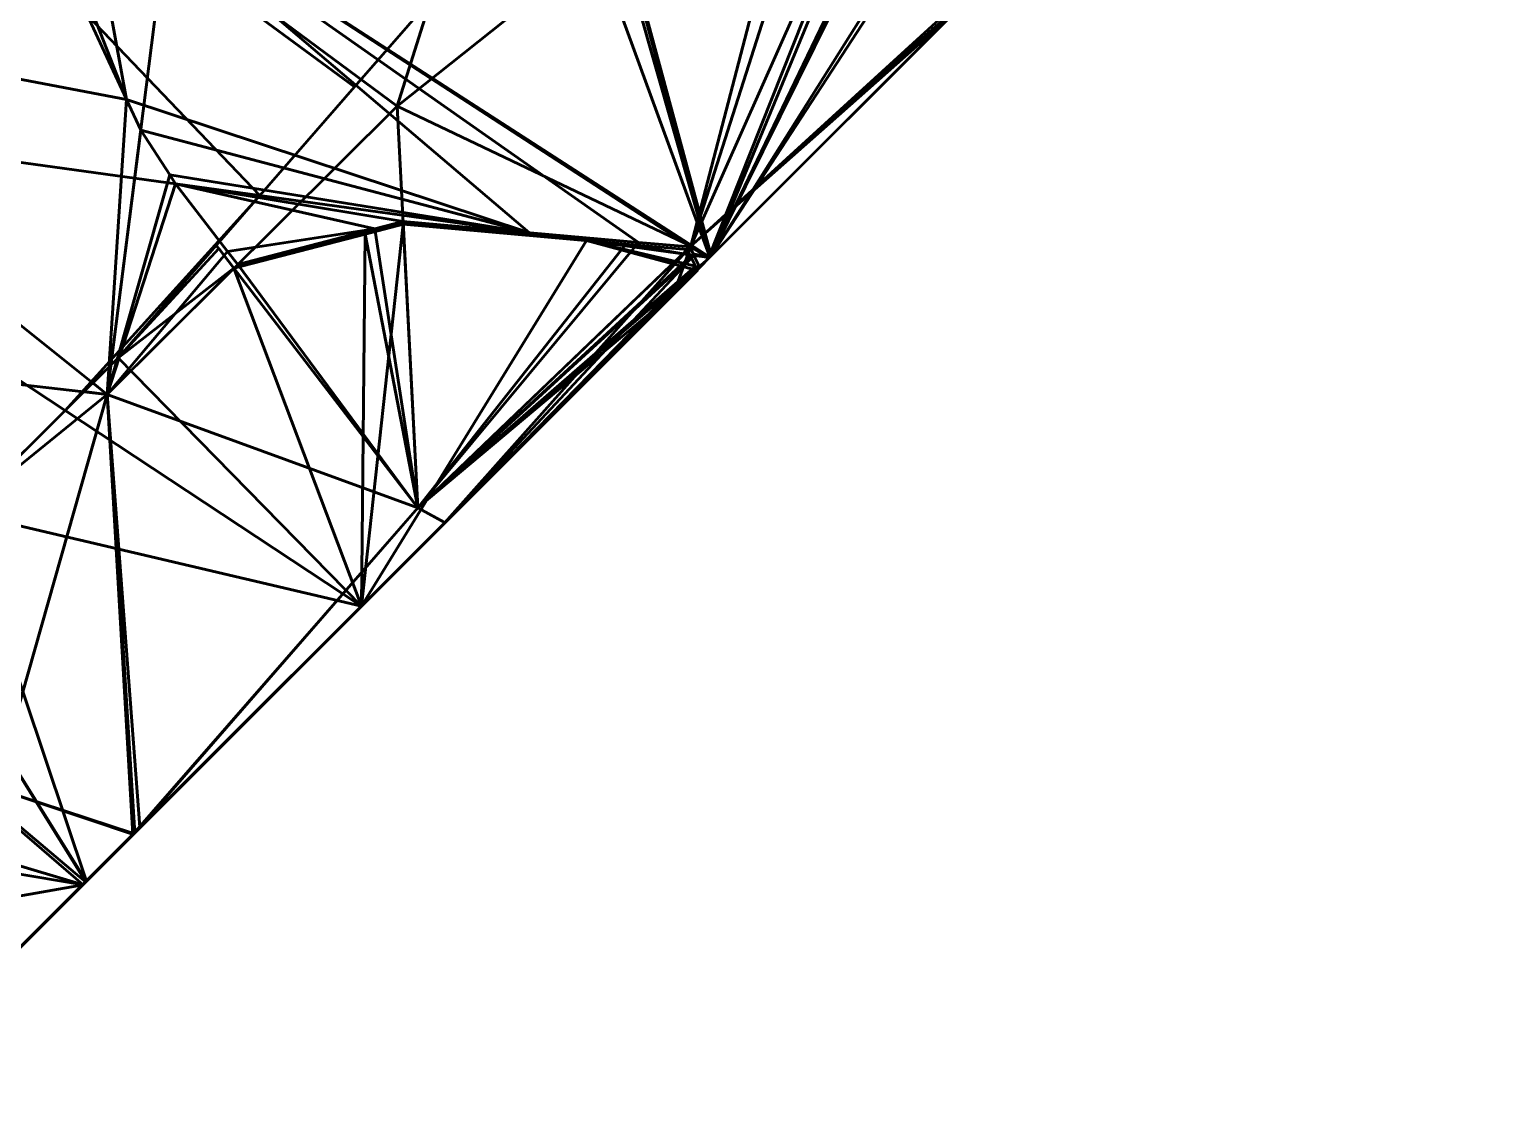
# Model space of a CAD drawing. Header units: metres. Extents: x -61.3 to -25, y -28 to 7.9.
# Drawn here: x -44.36 to -33.55, y -23.8 to -15.9 of the extents above; entities that cross this region are included whole.
import ezdxf

# ---------------------------------------------------------------- set-up
doc = ezdxf.new("R2010")
doc.units = ezdxf.units.M
for name, color, linetype, lineweight in [('0 BB  All Built Structures in Proposed site', 7, 'Continuous', 50), ('0 BB  All Untouched Project Ground Layers in Proposed site', 7, 'Continuous', 50), ('0 BB  Fill', 7, 'Continuous', 50)]:
    doc.layers.add(name, color=color, linetype=linetype, lineweight=lineweight)

# ---------------------------------------------------------------- blocks, each defined once
blk = doc.blocks.new('1a211841-4f0e-48f3-9a79-7b44c0794f60')
at = {"layer": '0 BB  All Built Structures in Proposed site', "color": 121, "linetype": 'Continuous', "lineweight": 50, "true_color": 0x6cfee8, "transparency": 33554687}
for points in [[(-47.504, -16.448, 32.309), (-42.675, -17.115, 32.671), (-46.895, -12.709, 32.918)], [(-42.675, -17.115, 32.64), (-47.504, -16.448, 32.278), (-46.895, -12.709, 32.888)], [(-46.895, -12.709, 32.918), (-42.675, -17.115, 32.671), (-41.981, -16.319, 32.854)], [(-46.895, -12.709, 32.918), (-41.981, -16.319, 32.854), (-41.739, -16.041, 32.918)], [(-41.981, -16.319, 32.824), (-42.675, -17.115, 32.64), (-46.895, -12.709, 32.888)], [(-46.895, -12.709, 32.918), (-41.739, -16.041, 32.918), (-41.015, -15.21, 33.021)], [(-41.981, -16.319, 32.824), (-46.895, -12.709, 32.888), (-41.739, -16.041, 32.888)], [(-41.739, -16.041, 32.888), (-46.895, -12.709, 32.888), (-41.015, -15.21, 32.99)], [(-41.739, -16.041, 32.918), (-41.739, -16.041, 32.888), (-41.015, -15.21, 32.99)], [(-41.015, -15.21, 33.021), (-41.739, -16.041, 32.918), (-41.015, -15.21, 32.99)], [(-41.981, -16.319, 32.854), (-41.981, -16.319, 32.824), (-41.739, -16.041, 32.888)], [(-41.739, -16.041, 32.918), (-41.981, -16.319, 32.854), (-41.739, -16.041, 32.888)], [(-42.675, -17.115, 32.671), (-42.675, -17.115, 32.64), (-41.981, -16.319, 32.824)], [(-41.981, -16.319, 32.854), (-42.675, -17.115, 32.671), (-41.981, -16.319, 32.824)], [(-44.937, -19.522, 32.058), (-44.102, -18.692, 32.309), (-47.504, -16.448, 32.309)], [(-47.504, -16.448, 32.309), (-44.102, -18.692, 32.309), (-42.675, -17.115, 32.671)], [(-44.102, -18.692, 32.278), (-44.937, -19.522, 32.028), (-47.504, -16.448, 32.278)], [(-44.102, -18.692, 32.278), (-47.504, -16.448, 32.278), (-42.675, -17.115, 32.64)], [(-42.675, -17.115, 32.671), (-44.102, -18.692, 32.309), (-43.713, -18.306, 32.401)], [(-43.713, -18.306, 32.371), (-44.102, -18.692, 32.278), (-42.675, -17.115, 32.64)], [(-42.675, -17.115, 32.671), (-43.713, -18.306, 32.401), (-42.675, -17.115, 32.64)], [(-43.713, -18.306, 32.371), (-42.675, -17.115, 32.64), (-43.713, -18.306, 32.401)], [(-44.102, -18.692, 32.309), (-44.102, -18.692, 32.278), (-43.713, -18.306, 32.371)], [(-44.102, -18.692, 32.309), (-43.713, -18.306, 32.371), (-43.713, -18.306, 32.401)], [(-44.102, -18.692, 32.309), (-44.937, -19.522, 32.058), (-44.102, -18.692, 32.278)], [(-44.102, -18.692, 32.278), (-44.937, -19.522, 32.058), (-44.937, -19.522, 32.028)]]:
    blk.add_3dface(points, dxfattribs=at)
blk = doc.blocks.new('f19161e1-4d41-47b8-92b2-5d887346f939')
at = {"layer": '0 BB  All Untouched Project Ground Layers in Proposed site', "color": 40, "linetype": 'Continuous', "lineweight": 50, "true_color": 0xffd700, "transparency": 33554687}
for points in [[(-42.973, -7.721, 33.511), (-43.984, -14.59, 32.918), (-39.373, -17.567, 32.919)], [(-39.373, -17.567, 32.919), (-41.875, -8.791, 33.458), (-42.973, -7.721, 33.511)], [(-41.685, -8.981, 33.449), (-41.875, -8.791, 33.458), (-39.373, -17.567, 32.919)], [(-39.364, -17.557, 32.919), (-41.685, -8.981, 33.449), (-39.373, -17.567, 32.919)], [(-37.536, -13.139, 33.244), (-41.685, -8.981, 33.449), (-39.364, -17.557, 32.919)], [(-34.619, -10.28, 33.483), (-39.364, -17.557, 32.919), (-36.589, -14.783, 33.17)], [(-34.619, -10.28, 33.483), (-35.144, -10.859, 33.436), (-39.364, -17.557, 32.919)], [(-39.364, -17.557, 32.919), (-35.144, -10.859, 33.436), (-36.833, -12.447, 33.302)], [(-41.668, -16.461, 32.309), (-43.365, -15.201, 32.309), (-40.422, -12.516, 32.918)], [(-38.614, -14.03, 32.918), (-41.668, -16.461, 32.309), (-40.422, -12.516, 32.918)], [(-36.969, -12.574, 33.291), (-39.364, -17.557, 32.919), (-36.833, -12.447, 33.302)], [(-39.364, -17.557, 32.919), (-36.969, -12.574, 33.291), (-37.536, -13.139, 33.244)], [(-39.513, -17.487, 32.309), (-41.668, -16.461, 32.309), (-38.614, -14.03, 32.918)], [(-38.451, -14.167, 32.918), (-39.513, -17.487, 32.309), (-38.614, -14.03, 32.918)], [(-37.987, -14.059, 32.918), (-39.513, -17.487, 32.309), (-38.451, -14.167, 32.918)], [(-36.958, -15.152, 32.896), (-39.513, -17.487, 32.309), (-37.987, -14.059, 32.918)], [(-44.136, -15.175, 32.818), (-43.652, -16.41, 32.682), (-43.984, -14.59, 32.918)], [(-43.984, -14.59, 32.918), (-39.375, -17.569, 32.918), (-39.373, -17.567, 32.919)], [(-39.897, -17.459, 32.885), (-43.984, -14.59, 32.918), (-40.697, -17.388, 32.819)], [(-43.984, -14.59, 32.918), (-39.897, -17.459, 32.885), (-39.519, -17.492, 32.916)], [(-39.519, -17.492, 32.916), (-39.375, -17.569, 32.918), (-43.984, -14.59, 32.918)], [(-43.652, -16.41, 32.682), (-40.697, -17.388, 32.819), (-43.984, -14.59, 32.918)], [(-36.589, -14.783, 33.17), (-39.364, -17.557, 32.919), (-36.958, -15.152, 32.896)], [(-43.365, -15.201, 32.309), (-43.793, -18.573, 31.699), (-47.39, -15.699, 31.699)], [(-44.136, -15.175, 32.818), (-44.167, -15.3, 32.796), (-43.652, -16.41, 32.682)], [(-41.668, -16.461, 32.309), (-43.793, -18.573, 31.699), (-43.365, -15.201, 32.309)], [(-36.958, -15.152, 32.896), (-39.386, -17.58, 32.311), (-39.513, -17.487, 32.309)], [(-36.958, -15.152, 32.896), (-39.364, -17.557, 32.919), (-39.386, -17.58, 32.311)], [(-47.39, -15.699, 32.309), (-43.652, -16.41, 32.682), (-44.167, -15.3, 32.797)], [(-44.167, -15.3, 32.797), (-43.652, -16.41, 32.682), (-44.167, -15.3, 32.796)], [(-43.652, -16.41, 32.682), (-43.652, -16.41, 32.682), (-44.167, -15.3, 32.796)], [(-48.85, -17.997, 31.699), (-43.793, -18.573, 32.309), (-47.39, -15.699, 32.309)], [(-43.793, -18.573, 31.699), (-48.85, -17.997, 31.09), (-47.39, -15.699, 31.699)], [(-43.793, -18.573, 32.309), (-43.652, -16.41, 32.682), (-47.39, -15.699, 32.309)], [(-43.652, -16.41, 32.682), (-43.793, -18.573, 32.309), (-43.547, -16.636, 32.659)], [(-43.652, -16.41, 32.682), (-43.547, -16.636, 32.659), (-43.547, -16.636, 32.658)], [(-43.652, -16.41, 32.682), (-43.547, -16.636, 32.658), (-43.652, -16.41, 32.682)], [(-43.652, -16.41, 32.682), (-43.547, -16.636, 32.658), (-40.697, -17.388, 32.819)], [(-41.668, -16.461, 32.309), (-41.516, -19.406, 31.699), (-43.793, -18.573, 31.699)], [(-39.513, -17.487, 32.309), (-41.516, -19.406, 31.699), (-41.668, -16.461, 32.309)], [(-43.793, -18.573, 32.309), (-43.335, -16.964, 32.631), (-43.547, -16.636, 32.659)], [(-43.547, -16.636, 32.659), (-43.335, -16.964, 32.631), (-43.547, -16.636, 32.658)], [(-43.335, -16.964, 32.631), (-43.335, -16.964, 32.63), (-43.547, -16.636, 32.658)], [(-43.547, -16.636, 32.658), (-43.335, -16.964, 32.63), (-40.697, -17.388, 32.819)], [(-43.793, -18.573, 32.309), (-43.293, -17.029, 32.625), (-43.335, -16.964, 32.631)], [(-43.335, -16.964, 32.631), (-43.293, -17.029, 32.625), (-43.293, -17.029, 32.624)], [(-43.335, -16.964, 32.631), (-43.293, -17.029, 32.624), (-43.335, -16.964, 32.63)], [(-40.697, -17.388, 32.819), (-43.335, -16.964, 32.63), (-43.293, -17.029, 32.624)], [(-43.293, -17.029, 32.625), (-43.793, -18.573, 32.309), (-42.911, -17.525, 32.59)], [(-43.293, -17.029, 32.625), (-42.911, -17.525, 32.59), (-43.293, -17.029, 32.624)], [(-42.911, -17.525, 32.59), (-42.911, -17.525, 32.589), (-43.293, -17.029, 32.624)], [(-43.293, -17.029, 32.624), (-41.831, -17.359, 32.716), (-41.624, -17.305, 32.743)], [(-40.697, -17.388, 32.819), (-43.293, -17.029, 32.624), (-41.624, -17.305, 32.743)], [(-42.911, -17.525, 32.589), (-41.831, -17.359, 32.716), (-43.293, -17.029, 32.624)], [(-41.831, -17.359, 32.716), (-42.911, -17.525, 32.589), (-42.836, -17.622, 32.583)], [(-42.836, -17.622, 32.583), (-41.831, -17.359, 32.716), (-42.836, -17.622, 32.583)], [(-41.831, -17.359, 32.716), (-41.831, -17.359, 32.716), (-42.836, -17.622, 32.583)], [(-41.516, -19.406, 32.309), (-41.831, -17.359, 32.716), (-42.836, -17.622, 32.583)], [(-41.831, -17.359, 32.716), (-41.624, -17.305, 32.744), (-41.624, -17.305, 32.743)], [(-41.831, -17.359, 32.716), (-41.624, -17.305, 32.743), (-41.831, -17.359, 32.716)], [(-41.516, -19.406, 32.309), (-41.624, -17.305, 32.744), (-41.831, -17.359, 32.716)], [(-40.697, -17.388, 32.819), (-41.624, -17.305, 32.743), (-41.624, -17.305, 32.744)], [(-41.624, -17.305, 32.744), (-39.897, -17.459, 32.886), (-40.697, -17.388, 32.819)], [(-39.897, -17.459, 32.886), (-41.624, -17.305, 32.744), (-41.516, -19.406, 32.309)], [(-39.897, -17.459, 32.885), (-40.697, -17.388, 32.819), (-39.897, -17.459, 32.886)], [(-39.897, -17.459, 32.886), (-41.516, -19.406, 32.309), (-39.519, -17.492, 32.917)], [(-39.386, -17.58, 32.311), (-41.516, -19.406, 31.699), (-39.513, -17.487, 32.309)], [(-39.497, -17.543, 32.911), (-39.519, -17.492, 32.917), (-41.516, -19.406, 32.309)], [(-39.897, -17.459, 32.886), (-39.519, -17.492, 32.917), (-39.897, -17.459, 32.885)], [(-39.519, -17.492, 32.917), (-39.519, -17.492, 32.916), (-39.897, -17.459, 32.885)], [(-39.519, -17.492, 32.917), (-39.497, -17.543, 32.911), (-39.519, -17.492, 32.916)], [(-39.497, -17.543, 32.911), (-39.497, -17.543, 32.911), (-39.519, -17.492, 32.916)], [(-39.497, -17.543, 32.911), (-39.375, -17.569, 32.918), (-39.519, -17.492, 32.916)], [(-42.911, -17.525, 32.59), (-43.793, -18.573, 32.309), (-42.836, -17.622, 32.583)], [(-42.836, -17.622, 32.583), (-43.793, -18.573, 32.309), (-41.516, -19.406, 32.309)], [(-42.911, -17.525, 32.59), (-42.836, -17.622, 32.583), (-42.836, -17.622, 32.583)], [(-42.911, -17.525, 32.59), (-42.836, -17.622, 32.583), (-42.911, -17.525, 32.589)], [(-39.492, -17.554, 32.91), (-39.497, -17.543, 32.911), (-41.516, -19.406, 32.309)], [(-39.492, -17.554, 32.91), (-41.516, -19.406, 32.309), (-41.318, -19.512, 32.319)], [(-39.386, -17.58, 32.311), (-41.318, -19.512, 31.71), (-41.516, -19.406, 31.699)], [(-41.318, -19.512, 32.319), (-39.454, -17.629, 32.903), (-39.492, -17.554, 32.91)], [(-41.318, -19.512, 32.319), (-39.386, -17.58, 32.311), (-39.448, -17.642, 32.901)], [(-41.318, -19.512, 32.319), (-41.318, -19.512, 31.71), (-39.386, -17.58, 32.311)], [(-39.497, -17.543, 32.911), (-39.492, -17.554, 32.91), (-39.492, -17.554, 32.909)], [(-39.497, -17.543, 32.911), (-39.492, -17.554, 32.909), (-39.497, -17.543, 32.911)], [(-39.497, -17.543, 32.911), (-39.376, -17.57, 32.918), (-39.375, -17.569, 32.918)], [(-39.376, -17.57, 32.918), (-39.497, -17.543, 32.911), (-39.492, -17.554, 32.909)], [(-39.492, -17.554, 32.91), (-39.454, -17.629, 32.903), (-39.492, -17.554, 32.909)], [(-39.454, -17.629, 32.903), (-39.454, -17.629, 32.902), (-39.492, -17.554, 32.909)], [(-39.448, -17.642, 32.901), (-39.376, -17.57, 32.918), (-39.492, -17.554, 32.909)], [(-39.448, -17.642, 32.901), (-39.492, -17.554, 32.909), (-39.454, -17.629, 32.902)], [(-39.376, -17.57, 32.918), (-39.448, -17.642, 32.901), (-39.386, -17.58, 32.311)], [(-39.386, -17.58, 32.311), (-39.364, -17.557, 32.919), (-39.376, -17.57, 32.918)], [(-39.373, -17.567, 32.919), (-39.376, -17.57, 32.918), (-39.364, -17.557, 32.919)], [(-39.373, -17.567, 32.919), (-39.375, -17.569, 32.918), (-39.376, -17.57, 32.918)], [(-39.448, -17.642, 32.902), (-39.454, -17.629, 32.903), (-41.318, -19.512, 32.319)], [(-41.318, -19.512, 32.319), (-39.448, -17.642, 32.901), (-39.448, -17.642, 32.902)], [(-39.448, -17.642, 32.902), (-39.448, -17.642, 32.901), (-39.454, -17.629, 32.903)], [(-39.448, -17.642, 32.901), (-39.454, -17.629, 32.902), (-39.454, -17.629, 32.903)], [(-44.615, -21.461, 31.699), (-43.793, -18.573, 32.309), (-48.85, -17.997, 31.699)], [(-43.793, -18.573, 31.699), (-44.615, -21.461, 31.09), (-48.85, -17.997, 31.09)], [(-43.606, -21.799, 31.699), (-43.793, -18.573, 32.309), (-44.615, -21.461, 31.699)], [(-43.601, -21.794, 31.091), (-44.615, -21.461, 31.09), (-43.793, -18.573, 31.699)], [(-43.606, -21.799, 31.699), (-43.601, -21.794, 31.7), (-43.793, -18.573, 32.309)], [(-43.601, -21.794, 31.7), (-41.516, -19.406, 32.309), (-43.793, -18.573, 32.309)], [(-43.554, -21.747, 31.103), (-43.601, -21.794, 31.091), (-43.793, -18.573, 31.699)], [(-43.554, -21.747, 31.103), (-43.793, -18.573, 31.699), (-41.516, -19.406, 31.699)], [(-43.601, -21.794, 31.7), (-43.554, -21.747, 31.713), (-41.516, -19.406, 32.309)], [(-43.554, -21.747, 31.713), (-41.318, -19.512, 32.319), (-41.516, -19.406, 32.309)], [(-41.318, -19.512, 31.71), (-43.554, -21.747, 31.103), (-41.516, -19.406, 31.699)], [(-41.318, -19.512, 31.71), (-41.318, -19.512, 32.319), (-43.554, -21.747, 31.713)], [(-41.318, -19.512, 31.71), (-43.554, -21.747, 31.713), (-43.554, -21.747, 31.103)], [(-45.6, -23.792, 31.187), (-43.606, -21.799, 31.699), (-44.615, -21.461, 31.699)], [(-43.606, -21.799, 31.09), (-45.6, -23.792, 30.578), (-44.615, -21.461, 31.09)], [(-43.601, -21.794, 31.091), (-43.606, -21.799, 31.09), (-44.615, -21.461, 31.09)], [(-43.606, -21.799, 31.09), (-43.606, -21.799, 31.699), (-45.6, -23.792, 31.187)], [(-43.606, -21.799, 31.09), (-45.6, -23.792, 31.187), (-45.6, -23.792, 30.578)], [(-43.554, -21.747, 31.103), (-43.606, -21.799, 31.699), (-43.601, -21.794, 31.091)], [(-43.606, -21.799, 31.699), (-43.554, -21.747, 31.103), (-43.601, -21.794, 31.7)], [(-43.601, -21.794, 31.091), (-43.606, -21.799, 31.699), (-43.606, -21.799, 31.09)], [(-43.554, -21.747, 31.103), (-43.554, -21.747, 31.713), (-43.601, -21.794, 31.7)]]:
    blk.add_3dface(points, dxfattribs=at)
blk = doc.blocks.new('1b2ab502-d486-4e63-b1bb-fa146fe8643c')
at = {"layer": '0 BB  All Untouched Project Ground Layers in Proposed site', "color": 227, "linetype": 'Continuous', "lineweight": 50, "true_color": 0x8b3573, "transparency": 33554687}
for points in [[(-43.365, -15.201, 32.309), (-41.668, -16.461, 32.309), (-40.422, -12.516, 32.918)], [(-41.668, -16.461, 31.394), (-43.365, -15.201, 31.394), (-40.422, -12.516, 32.004)], [(-41.668, -16.461, 32.309), (-38.614, -14.03, 32.918), (-40.422, -12.516, 32.918)], [(-38.614, -14.03, 32.004), (-41.668, -16.461, 31.394), (-40.422, -12.516, 32.004)], [(-41.668, -16.461, 32.309), (-39.513, -17.487, 32.309), (-38.614, -14.03, 32.918)], [(-39.513, -17.487, 31.394), (-41.668, -16.461, 31.394), (-38.614, -14.03, 32.004)], [(-38.614, -14.03, 32.918), (-39.513, -17.487, 32.309), (-38.451, -14.167, 32.918)], [(-38.451, -14.167, 32.004), (-39.513, -17.487, 31.394), (-38.614, -14.03, 32.004)], [(-39.513, -17.487, 32.309), (-37.987, -14.059, 32.918), (-38.451, -14.167, 32.918)], [(-39.513, -17.487, 32.309), (-37.601, -15.795, 32.741), (-37.987, -14.059, 32.918)], [(-37.987, -14.059, 32.004), (-39.513, -17.487, 31.394), (-38.451, -14.167, 32.004)], [(-36.958, -15.152, 31.981), (-39.513, -17.487, 31.394), (-37.987, -14.059, 32.004)], [(-47.39, -15.699, 31.699), (-43.793, -18.573, 31.699), (-43.365, -15.201, 32.309)], [(-43.365, -15.201, 31.394), (-43.793, -18.573, 30.785), (-47.39, -15.699, 30.785)], [(-43.793, -18.573, 31.699), (-41.668, -16.461, 32.309), (-43.365, -15.201, 32.309)], [(-41.668, -16.461, 31.394), (-43.793, -18.573, 30.785), (-43.365, -15.201, 31.394)], [(-36.958, -15.152, 31.981), (-39.386, -17.58, 31.397), (-39.513, -17.487, 31.394)], [(-39.386, -17.58, 31.397), (-36.958, -15.152, 31.981), (-37.601, -15.795, 32.741)], [(-48.85, -17.997, 31.09), (-43.793, -18.573, 31.699), (-47.39, -15.699, 31.699)], [(-43.793, -18.573, 30.785), (-48.85, -17.997, 30.175), (-47.39, -15.699, 30.785)], [(-37.601, -15.795, 32.741), (-39.513, -17.487, 32.309), (-39.386, -17.58, 32.311)], [(-37.601, -15.795, 32.741), (-39.386, -17.58, 32.311), (-39.386, -17.58, 31.397)], [(-43.793, -18.573, 31.699), (-41.516, -19.406, 31.699), (-41.668, -16.461, 32.309)], [(-41.668, -16.461, 31.394), (-41.516, -19.406, 30.785), (-43.793, -18.573, 30.785)], [(-41.668, -16.461, 32.309), (-41.516, -19.406, 31.699), (-39.513, -17.487, 32.309)], [(-39.513, -17.487, 31.394), (-41.516, -19.406, 30.785), (-41.668, -16.461, 31.394)], [(-41.318, -19.512, 31.71), (-39.513, -17.487, 32.309), (-41.516, -19.406, 31.699)], [(-39.386, -17.58, 31.397), (-41.516, -19.406, 30.785), (-39.513, -17.487, 31.394)], [(-41.318, -19.512, 31.71), (-39.386, -17.58, 32.311), (-39.513, -17.487, 32.309)], [(-39.386, -17.58, 31.397), (-41.318, -19.512, 30.795), (-41.516, -19.406, 30.785)], [(-39.386, -17.58, 31.397), (-39.386, -17.58, 32.311), (-41.318, -19.512, 31.71)], [(-41.318, -19.512, 30.795), (-39.386, -17.58, 31.397), (-41.318, -19.512, 31.71)], [(-44.615, -21.461, 31.09), (-43.793, -18.573, 31.699), (-48.85, -17.997, 31.09)], [(-43.793, -18.573, 30.785), (-44.615, -21.461, 30.175), (-48.85, -17.997, 30.175)], [(-43.606, -21.799, 31.09), (-43.793, -18.573, 31.699), (-44.615, -21.461, 31.09)], [(-43.601, -21.794, 30.176), (-44.615, -21.461, 30.175), (-43.793, -18.573, 30.785)], [(-43.606, -21.799, 31.09), (-43.601, -21.794, 31.091), (-43.793, -18.573, 31.699)], [(-43.601, -21.794, 31.091), (-41.516, -19.406, 31.699), (-43.793, -18.573, 31.699)], [(-43.554, -21.747, 30.189), (-43.601, -21.794, 30.176), (-43.793, -18.573, 30.785)], [(-43.554, -21.747, 30.189), (-43.793, -18.573, 30.785), (-41.516, -19.406, 30.785)], [(-43.601, -21.794, 31.091), (-43.554, -21.747, 31.103), (-41.516, -19.406, 31.699)], [(-43.554, -21.747, 31.103), (-41.318, -19.512, 31.71), (-41.516, -19.406, 31.699)], [(-41.318, -19.512, 30.795), (-43.554, -21.747, 30.189), (-41.516, -19.406, 30.785)], [(-43.554, -21.747, 30.189), (-41.318, -19.512, 30.795), (-43.554, -21.747, 31.103)], [(-41.318, -19.512, 31.71), (-43.554, -21.747, 31.103), (-41.318, -19.512, 30.795)], [(-45.6, -23.792, 30.578), (-43.606, -21.799, 31.09), (-44.615, -21.461, 31.09)], [(-43.606, -21.799, 30.175), (-45.6, -23.792, 29.663), (-44.615, -21.461, 30.175)], [(-43.601, -21.794, 30.176), (-43.606, -21.799, 30.175), (-44.615, -21.461, 30.175)], [(-45.6, -23.792, 30.578), (-45.6, -23.792, 29.663), (-43.606, -21.799, 30.175)], [(-43.606, -21.799, 31.09), (-45.6, -23.792, 30.578), (-43.606, -21.799, 30.175)], [(-43.554, -21.747, 30.189), (-43.606, -21.799, 31.09), (-43.601, -21.794, 30.176)], [(-43.601, -21.794, 31.091), (-43.606, -21.799, 31.09), (-43.554, -21.747, 30.189)], [(-43.606, -21.799, 30.175), (-43.601, -21.794, 30.176), (-43.606, -21.799, 31.09)], [(-43.601, -21.794, 31.091), (-43.554, -21.747, 30.189), (-43.554, -21.747, 31.103)]]:
    blk.add_3dface(points, dxfattribs=at)
blk = doc.blocks.new('ddf992bc-4f9a-490d-82f3-f35fdbdac8a4')
at = {"layer": '0 BB  All Untouched Project Ground Layers in Proposed site', "color": 217, "linetype": 'Continuous', "lineweight": 50, "true_color": 0x8b318b, "transparency": 33554687}
for points in [[(-43.365, -15.201, 31.394), (-41.668, -16.461, 31.394), (-40.422, -12.516, 32.004)], [(-41.668, -16.461, 30.785), (-43.365, -15.201, 30.785), (-40.422, -12.516, 31.394)], [(-41.668, -16.461, 31.394), (-38.614, -14.03, 32.004), (-40.422, -12.516, 32.004)], [(-38.614, -14.03, 31.394), (-41.668, -16.461, 30.785), (-40.422, -12.516, 31.394)], [(-41.668, -16.461, 31.394), (-39.513, -17.487, 31.394), (-38.614, -14.03, 32.004)], [(-39.513, -17.487, 30.785), (-41.668, -16.461, 30.785), (-38.614, -14.03, 31.394)], [(-38.614, -14.03, 32.004), (-39.513, -17.487, 31.394), (-38.451, -14.167, 32.004)], [(-38.451, -14.167, 31.394), (-39.513, -17.487, 30.785), (-38.614, -14.03, 31.394)], [(-39.513, -17.487, 31.394), (-37.987, -14.059, 32.004), (-38.451, -14.167, 32.004)], [(-39.513, -17.487, 31.394), (-37.337, -15.531, 31.89), (-37.987, -14.059, 32.004)], [(-37.987, -14.059, 31.394), (-39.513, -17.487, 30.785), (-38.451, -14.167, 31.394)], [(-36.958, -15.152, 31.372), (-39.513, -17.487, 30.785), (-37.987, -14.059, 31.394)], [(-47.39, -15.699, 30.785), (-43.793, -18.573, 30.785), (-43.365, -15.201, 31.394)], [(-43.365, -15.201, 30.785), (-43.793, -18.573, 30.175), (-47.39, -15.699, 30.175)], [(-43.793, -18.573, 30.785), (-41.668, -16.461, 31.394), (-43.365, -15.201, 31.394)], [(-41.668, -16.461, 30.785), (-43.793, -18.573, 30.175), (-43.365, -15.201, 30.785)], [(-36.958, -15.152, 31.372), (-39.386, -17.58, 30.787), (-39.513, -17.487, 30.785)], [(-39.386, -17.58, 30.787), (-36.958, -15.152, 31.372), (-37.337, -15.531, 31.89)], [(-37.337, -15.531, 31.89), (-39.513, -17.487, 31.394), (-39.386, -17.58, 31.397)], [(-37.337, -15.531, 31.89), (-39.386, -17.58, 31.397), (-39.386, -17.58, 30.787)], [(-48.85, -17.997, 30.175), (-43.793, -18.573, 30.785), (-47.39, -15.699, 30.785)], [(-43.793, -18.573, 30.175), (-48.85, -17.997, 29.566), (-47.39, -15.699, 30.175)], [(-43.793, -18.573, 30.785), (-41.516, -19.406, 30.785), (-41.668, -16.461, 31.394)], [(-41.668, -16.461, 30.785), (-41.516, -19.406, 30.175), (-43.793, -18.573, 30.175)], [(-41.668, -16.461, 31.394), (-41.516, -19.406, 30.785), (-39.513, -17.487, 31.394)], [(-39.513, -17.487, 30.785), (-41.516, -19.406, 30.175), (-41.668, -16.461, 30.785)], [(-41.318, -19.512, 30.795), (-39.513, -17.487, 31.394), (-41.516, -19.406, 30.785)], [(-39.386, -17.58, 30.787), (-41.516, -19.406, 30.175), (-39.513, -17.487, 30.785)], [(-41.318, -19.512, 30.795), (-39.386, -17.58, 31.397), (-39.513, -17.487, 31.394)], [(-39.386, -17.58, 30.787), (-41.318, -19.512, 30.186), (-41.516, -19.406, 30.175)], [(-39.386, -17.58, 30.787), (-39.386, -17.58, 31.397), (-41.318, -19.512, 30.795)], [(-41.318, -19.512, 30.186), (-39.386, -17.58, 30.787), (-41.318, -19.512, 30.795)], [(-44.615, -21.461, 30.175), (-43.793, -18.573, 30.785), (-48.85, -17.997, 30.175)], [(-43.793, -18.573, 30.175), (-44.615, -21.461, 29.566), (-48.85, -17.997, 29.566)], [(-43.606, -21.799, 30.175), (-43.793, -18.573, 30.785), (-44.615, -21.461, 30.175)], [(-43.601, -21.794, 29.567), (-44.615, -21.461, 29.566), (-43.793, -18.573, 30.175)], [(-43.606, -21.799, 30.175), (-43.601, -21.794, 30.176), (-43.793, -18.573, 30.785)], [(-43.601, -21.794, 30.176), (-41.516, -19.406, 30.785), (-43.793, -18.573, 30.785)], [(-43.554, -21.747, 29.579), (-43.601, -21.794, 29.567), (-43.793, -18.573, 30.175)], [(-43.554, -21.747, 29.579), (-43.793, -18.573, 30.175), (-41.516, -19.406, 30.175)], [(-43.601, -21.794, 30.176), (-43.554, -21.747, 30.189), (-41.516, -19.406, 30.785)], [(-43.554, -21.747, 30.189), (-41.318, -19.512, 30.795), (-41.516, -19.406, 30.785)], [(-41.318, -19.512, 30.186), (-43.554, -21.747, 29.579), (-41.516, -19.406, 30.175)], [(-43.554, -21.747, 29.579), (-41.318, -19.512, 30.186), (-43.554, -21.747, 30.189)], [(-41.318, -19.512, 30.795), (-43.554, -21.747, 30.189), (-41.318, -19.512, 30.186)], [(-45.6, -23.792, 29.663), (-43.606, -21.799, 30.175), (-44.615, -21.461, 30.175)], [(-43.606, -21.799, 29.566), (-45.6, -23.792, 29.054), (-44.615, -21.461, 29.566)], [(-43.601, -21.794, 29.567), (-43.606, -21.799, 29.566), (-44.615, -21.461, 29.566)], [(-45.6, -23.792, 29.663), (-45.6, -23.792, 29.054), (-43.606, -21.799, 29.566)], [(-43.606, -21.799, 30.175), (-45.6, -23.792, 29.663), (-43.606, -21.799, 29.566)], [(-43.554, -21.747, 29.579), (-43.606, -21.799, 30.175), (-43.601, -21.794, 29.567)], [(-43.601, -21.794, 30.176), (-43.606, -21.799, 30.175), (-43.554, -21.747, 29.579)], [(-43.606, -21.799, 29.566), (-43.601, -21.794, 29.567), (-43.606, -21.799, 30.175)], [(-43.601, -21.794, 30.176), (-43.554, -21.747, 29.579), (-43.554, -21.747, 30.189)]]:
    blk.add_3dface(points, dxfattribs=at)
blk = doc.blocks.new('0c24cc1f-feeb-454a-a965-ad1ec503f3fa')
at = {"layer": '0 BB  All Untouched Project Ground Layers in Proposed site', "color": 227, "linetype": 'Continuous', "lineweight": 50, "true_color": 0x8b3573, "transparency": 33554687}
for points in [[(-39.638, -17.832, 30.709), (-36.958, -15.152, 27.519), (-33.552, -11.747, 27.927)], [(-39.638, -17.832, 30.709), (-33.552, -11.747, 27.927), (-39.386, -17.58, 30.787)], [(-39.386, -17.58, 30.787), (-33.552, -11.747, 27.927), (-36.958, -15.152, 31.372)], [(-43.365, -15.201, 30.785), (-41.668, -16.461, 30.785), (-40.422, -12.516, 31.394)], [(-41.668, -16.461, 26.932), (-43.365, -15.201, 26.932), (-40.422, -12.516, 27.542)], [(-41.668, -16.461, 30.785), (-38.614, -14.03, 31.394), (-40.422, -12.516, 31.394)], [(-38.614, -14.03, 27.542), (-41.668, -16.461, 26.932), (-40.422, -12.516, 27.542)], [(-41.668, -16.461, 30.785), (-39.513, -17.487, 30.785), (-38.614, -14.03, 31.394)], [(-39.513, -17.487, 26.932), (-41.668, -16.461, 26.932), (-38.614, -14.03, 27.542)], [(-38.614, -14.03, 31.394), (-39.513, -17.487, 30.785), (-38.451, -14.167, 31.394)], [(-38.451, -14.167, 27.542), (-39.513, -17.487, 26.932), (-38.614, -14.03, 27.542)], [(-39.513, -17.487, 30.785), (-37.987, -14.059, 31.394), (-38.451, -14.167, 31.394)], [(-39.386, -17.58, 30.787), (-37.987, -14.059, 31.394), (-39.513, -17.487, 30.785)], [(-37.987, -14.059, 27.542), (-39.513, -17.487, 26.932), (-38.451, -14.167, 27.542)], [(-36.958, -15.152, 27.519), (-39.513, -17.487, 26.932), (-37.987, -14.059, 27.542)], [(-39.386, -17.58, 30.787), (-36.958, -15.152, 31.372), (-37.987, -14.059, 31.394)], [(-47.39, -15.699, 30.175), (-43.793, -18.573, 30.175), (-43.365, -15.201, 30.785)], [(-43.365, -15.201, 26.932), (-43.793, -18.573, 26.322), (-47.39, -15.699, 26.322)], [(-43.793, -18.573, 30.175), (-41.668, -16.461, 30.785), (-43.365, -15.201, 30.785)], [(-41.668, -16.461, 26.932), (-43.793, -18.573, 26.322), (-43.365, -15.201, 26.932)], [(-39.638, -17.832, 30.709), (-39.386, -17.58, 26.935), (-36.958, -15.152, 27.519)], [(-36.958, -15.152, 27.519), (-39.386, -17.58, 26.935), (-39.513, -17.487, 26.932)], [(-48.85, -17.997, 29.566), (-43.793, -18.573, 30.175), (-47.39, -15.699, 30.175)], [(-43.793, -18.573, 26.322), (-48.85, -17.997, 25.713), (-47.39, -15.699, 26.322)], [(-43.793, -18.573, 30.175), (-41.516, -19.406, 30.175), (-41.668, -16.461, 30.785)], [(-41.668, -16.461, 26.932), (-41.516, -19.406, 26.322), (-43.793, -18.573, 26.322)], [(-41.668, -16.461, 30.785), (-41.516, -19.406, 30.175), (-39.513, -17.487, 30.785)], [(-39.513, -17.487, 26.932), (-41.516, -19.406, 26.322), (-41.668, -16.461, 26.932)], [(-41.516, -19.406, 30.175), (-39.638, -17.832, 30.709), (-39.513, -17.487, 30.785)], [(-39.386, -17.58, 26.935), (-41.516, -19.406, 26.322), (-39.513, -17.487, 26.932)], [(-39.513, -17.487, 30.785), (-39.638, -17.832, 30.709), (-39.386, -17.58, 30.787)], [(-39.386, -17.58, 26.935), (-41.318, -19.512, 26.333), (-41.516, -19.406, 26.322)], [(-39.638, -17.832, 30.709), (-41.318, -19.512, 30.186), (-39.386, -17.58, 26.935)], [(-41.318, -19.512, 26.333), (-39.386, -17.58, 26.935), (-41.318, -19.512, 30.186)], [(-39.638, -17.832, 30.709), (-41.516, -19.406, 30.175), (-41.318, -19.512, 30.186)], [(-44.615, -21.461, 29.566), (-43.793, -18.573, 30.175), (-48.85, -17.997, 29.566)], [(-43.793, -18.573, 26.322), (-44.615, -21.461, 25.713), (-48.85, -17.997, 25.713)], [(-43.606, -21.799, 29.566), (-43.793, -18.573, 30.175), (-44.615, -21.461, 29.566)], [(-43.601, -21.794, 25.714), (-44.615, -21.461, 25.713), (-43.793, -18.573, 26.322)], [(-43.606, -21.799, 29.566), (-43.601, -21.794, 29.567), (-43.793, -18.573, 30.175)], [(-43.601, -21.794, 29.567), (-41.516, -19.406, 30.175), (-43.793, -18.573, 30.175)], [(-43.554, -21.747, 25.726), (-43.601, -21.794, 25.714), (-43.793, -18.573, 26.322)], [(-43.554, -21.747, 25.726), (-43.793, -18.573, 26.322), (-41.516, -19.406, 26.322)], [(-43.601, -21.794, 29.567), (-43.554, -21.747, 29.579), (-41.516, -19.406, 30.175)], [(-43.554, -21.747, 29.579), (-41.318, -19.512, 30.186), (-41.516, -19.406, 30.175)], [(-41.318, -19.512, 26.333), (-43.554, -21.747, 25.726), (-41.516, -19.406, 26.322)], [(-43.554, -21.747, 29.579), (-41.318, -19.512, 26.333), (-41.318, -19.512, 30.186)], [(-43.554, -21.747, 25.726), (-41.318, -19.512, 26.333), (-43.554, -21.747, 29.579)], [(-45.6, -23.792, 29.054), (-43.606, -21.799, 29.566), (-44.615, -21.461, 29.566)], [(-43.606, -21.799, 25.713), (-45.6, -23.792, 25.201), (-44.615, -21.461, 25.713)], [(-43.601, -21.794, 25.714), (-43.606, -21.799, 25.713), (-44.615, -21.461, 25.713)], [(-43.606, -21.799, 25.713), (-43.606, -21.799, 29.566), (-45.6, -23.792, 29.054)], [(-43.606, -21.799, 25.713), (-45.6, -23.792, 29.054), (-45.6, -23.792, 25.201)], [(-43.606, -21.799, 29.566), (-43.554, -21.747, 25.726), (-43.601, -21.794, 29.567)], [(-43.554, -21.747, 25.726), (-43.606, -21.799, 29.566), (-43.601, -21.794, 25.714)], [(-43.606, -21.799, 29.566), (-43.606, -21.799, 25.713), (-43.601, -21.794, 25.714)], [(-43.601, -21.794, 29.567), (-43.554, -21.747, 25.726), (-43.554, -21.747, 29.579)]]:
    blk.add_3dface(points, dxfattribs=at)
blk = doc.blocks.new('b6f2baf6-b7b9-4251-ac9d-4452694c6ea6')
at = {"layer": '0 BB  Fill', "color": 40, "linetype": 'Continuous', "lineweight": 50, "true_color": 0xffd700, "transparency": 33554687}
for points in [[(-41.902, -17.398, 32.703), (-41.516, -19.406, 32.309), (-42.864, -17.649, 32.575)], [(-41.902, -17.398, 32.703), (-42.864, -17.649, 32.576), (-41.928, -20.127, 32.309)], [(-41.902, -17.398, 32.703), (-42.864, -17.649, 32.575), (-41.902, -17.398, 32.703)], [(-42.864, -17.649, 32.575), (-42.864, -17.649, 32.576), (-41.902, -17.398, 32.703)], [(-40.279, -17.445, 32.85), (-41.623, -17.325, 32.74), (-41.928, -20.127, 32.309)], [(-41.902, -17.398, 32.703), (-41.928, -20.127, 32.309), (-41.623, -17.325, 32.74)], [(-41.516, -19.406, 32.309), (-41.902, -17.398, 32.703), (-41.623, -17.325, 32.74)], [(-41.623, -17.325, 32.74), (-41.902, -17.398, 32.703), (-41.902, -17.398, 32.703)], [(-41.623, -17.325, 32.74), (-41.902, -17.398, 32.703), (-41.623, -17.325, 32.74)], [(-41.623, -17.325, 32.74), (-39.989, -17.471, 32.874), (-41.516, -19.406, 32.309)], [(-40.279, -17.445, 32.85), (-41.623, -17.325, 32.74), (-41.623, -17.325, 32.74)], [(-41.623, -17.325, 32.74), (-40.279, -17.445, 32.85), (-39.989, -17.471, 32.874)], [(-42.975, -17.504, 32.586), (-43.713, -18.306, 32.363), (-42.994, -17.481, 32.587)], [(-43.713, -18.306, 32.401), (-42.975, -17.504, 32.586), (-42.994, -17.481, 32.588)], [(-43.713, -18.306, 32.401), (-42.994, -17.481, 32.588), (-42.994, -17.481, 32.587)], [(-43.713, -18.306, 32.401), (-42.994, -17.481, 32.587), (-43.713, -18.306, 32.363)], [(-42.864, -17.649, 32.575), (-43.713, -18.306, 32.363), (-42.975, -17.504, 32.586)], [(-42.975, -17.504, 32.586), (-43.713, -18.306, 32.401), (-42.864, -17.649, 32.576)], [(-42.994, -17.481, 32.587), (-42.994, -17.481, 32.588), (-42.975, -17.504, 32.586)], [(-42.994, -17.481, 32.587), (-42.975, -17.504, 32.586), (-42.975, -17.504, 32.586)], [(-42.864, -17.649, 32.575), (-42.975, -17.504, 32.586), (-42.975, -17.504, 32.586)], [(-42.864, -17.649, 32.575), (-42.975, -17.504, 32.586), (-42.864, -17.649, 32.576)], [(-39.465, -17.664, 32.896), (-40.279, -17.445, 32.85), (-41.928, -20.127, 32.309)], [(-39.989, -17.471, 32.874), (-39.539, -17.511, 32.911), (-41.516, -19.406, 32.309)], [(-41.516, -19.406, 32.309), (-39.539, -17.511, 32.911), (-39.48, -17.632, 32.899)], [(-39.989, -17.471, 32.874), (-40.279, -17.445, 32.85), (-39.52, -17.55, 32.907)], [(-39.48, -17.632, 32.899), (-40.279, -17.445, 32.85), (-39.465, -17.664, 32.896)], [(-39.52, -17.55, 32.907), (-40.279, -17.445, 32.85), (-39.48, -17.632, 32.899)], [(-39.989, -17.471, 32.874), (-40.279, -17.445, 32.85), (-39.989, -17.471, 32.874)], [(-39.989, -17.471, 32.874), (-39.52, -17.55, 32.907), (-39.539, -17.511, 32.911)], [(-39.539, -17.511, 32.911), (-39.989, -17.471, 32.874), (-39.539, -17.511, 32.911)], [(-39.989, -17.471, 32.874), (-39.989, -17.471, 32.874), (-39.539, -17.511, 32.911)], [(-39.539, -17.511, 32.911), (-39.52, -17.55, 32.907), (-39.539, -17.511, 32.911)], [(-39.48, -17.632, 32.899), (-39.539, -17.511, 32.911), (-39.52, -17.55, 32.907)], [(-39.52, -17.55, 32.907), (-39.48, -17.632, 32.899), (-39.48, -17.632, 32.899)], [(-43.793, -18.573, 32.309), (-42.864, -17.649, 32.575), (-41.516, -19.406, 32.309)], [(-42.864, -17.649, 32.575), (-43.793, -18.573, 32.309), (-43.713, -18.306, 32.363)], [(-42.864, -17.649, 32.576), (-43.713, -18.306, 32.401), (-41.928, -20.127, 32.309)], [(-39.465, -17.664, 32.896), (-41.928, -20.127, 32.309), (-41.314, -19.514, 32.32)], [(-39.48, -17.632, 32.899), (-41.314, -19.514, 32.32), (-41.516, -19.406, 32.309)], [(-39.465, -17.664, 32.896), (-41.314, -19.514, 32.32), (-39.48, -17.632, 32.899)], [(-41.314, -19.514, 32.32), (-39.465, -17.664, 32.896), (-39.465, -17.664, 32.896)], [(-39.465, -17.664, 32.896), (-39.465, -17.664, 32.896), (-39.48, -17.632, 32.899)], [(-39.465, -17.664, 32.896), (-39.48, -17.632, 32.899), (-39.48, -17.632, 32.899)], [(-44.102, -18.692, 32.309), (-41.928, -20.127, 32.309), (-43.713, -18.306, 32.401)], [(-44.102, -18.692, 32.309), (-43.713, -18.306, 32.401), (-43.898, -18.489, 32.309)], [(-43.713, -18.306, 32.401), (-43.766, -18.358, 32.348), (-43.898, -18.489, 32.309)], [(-43.898, -18.489, 32.309), (-43.766, -18.358, 32.348), (-43.793, -18.573, 32.309)], [(-43.766, -18.358, 32.348), (-43.713, -18.306, 32.363), (-43.793, -18.573, 32.309)], [(-43.766, -18.358, 32.348), (-43.713, -18.306, 32.401), (-43.713, -18.306, 32.363)], [(-44.827, -19.412, 32.02), (-43.962, -18.553, 32.288), (-43.793, -18.573, 32.309)], [(-44.827, -19.412, 32.02), (-44.102, -18.692, 32.309), (-43.962, -18.553, 32.288)], [(-43.793, -18.573, 32.309), (-44.615, -21.461, 31.699), (-44.827, -19.412, 32.02)], [(-43.6, -21.799, 31.699), (-44.615, -21.461, 31.699), (-43.793, -18.573, 32.309)], [(-43.898, -18.489, 32.309), (-43.962, -18.553, 32.288), (-44.102, -18.692, 32.309)], [(-43.962, -18.553, 32.288), (-43.898, -18.489, 32.309), (-43.793, -18.573, 32.309)], [(-43.592, -21.791, 31.702), (-43.6, -21.799, 31.699), (-43.793, -18.573, 32.309)], [(-43.592, -21.791, 31.702), (-43.793, -18.573, 32.309), (-41.516, -19.406, 32.309)], [(-44.102, -18.692, 32.309), (-44.854, -19.44, 32.083), (-41.928, -20.127, 32.309)], [(-44.102, -18.692, 32.309), (-44.827, -19.412, 32.02), (-44.854, -19.44, 32.083)], [(-45.336, -19.918, 31.939), (-43.945, -22.144, 31.701), (-44.854, -19.44, 32.083)], [(-44.854, -19.44, 32.083), (-43.945, -22.144, 31.701), (-41.928, -20.127, 32.309)], [(-41.314, -19.514, 32.32), (-43.592, -21.791, 31.702), (-41.516, -19.406, 32.309)], [(-43.592, -21.791, 31.702), (-41.314, -19.514, 32.32), (-41.928, -20.127, 32.309)], [(-43.95, -22.149, 31.699), (-45.336, -19.918, 31.939), (-45.916, -20.494, 31.699)], [(-43.95, -22.149, 31.699), (-43.945, -22.144, 31.701), (-45.336, -19.918, 31.939)], [(-43.945, -22.144, 31.701), (-43.592, -21.791, 31.702), (-41.928, -20.127, 32.309)], [(-43.971, -22.17, 31.693), (-45.916, -20.494, 31.699), (-46.266, -21.483, 31.486)], [(-45.916, -20.494, 31.699), (-43.971, -22.17, 31.693), (-43.95, -22.149, 31.699)], [(-46.266, -21.483, 31.486), (-46.68, -21.712, 31.39), (-43.971, -22.17, 31.693)], [(-43.601, -21.8, 31.699), (-45.604, -23.802, 31.185), (-44.615, -21.461, 31.699)], [(-43.6, -21.799, 31.699), (-43.601, -21.8, 31.699), (-44.615, -21.461, 31.699)], [(-43.971, -22.17, 31.693), (-46.68, -21.712, 31.39), (-47.544, -22.797, 31.09)], [(-43.601, -21.8, 31.699), (-44.517, -22.716, 31.526), (-45.604, -23.802, 31.185)], [(-43.971, -22.17, 31.693), (-44.517, -22.716, 31.526), (-43.601, -21.8, 31.699)], [(-43.971, -22.17, 31.693), (-43.601, -21.8, 31.699), (-43.95, -22.149, 31.699)], [(-43.95, -22.149, 31.699), (-43.601, -21.8, 31.699), (-43.945, -22.144, 31.701)], [(-43.945, -22.144, 31.701), (-43.6, -21.799, 31.699), (-43.592, -21.791, 31.702)], [(-43.6, -21.799, 31.699), (-43.945, -22.144, 31.701), (-43.601, -21.8, 31.699)], [(-44.517, -22.716, 31.526), (-43.971, -22.17, 31.693), (-47.544, -22.797, 31.09)]]:
    blk.add_3dface(points, dxfattribs=at)
blk = doc.blocks.new('de695fc4-10ea-4ffd-9b87-0196a545ed25')
at = {"layer": '0 BB  Fill', "color": 40, "linetype": 'Continuous', "lineweight": 50, "true_color": 0xffd700, "transparency": 33554687}
for points in [[(-37.464, -13.038, 33.321), (-37.91, -12.61, 33.321), (-37.465, -13.04, 33.321)], [(-37.91, -12.61, 33.272), (-37.465, -13.04, 33.251), (-37.465, -13.04, 33.321)], [(-37.91, -12.61, 33.272), (-37.465, -13.04, 33.321), (-37.91, -12.61, 33.321)], [(-37.91, -12.61, 33.272), (-37.91, -12.61, 33.321), (-37.464, -13.038, 33.321)], [(-37.463, -13.039, 33.252), (-37.91, -12.61, 33.272), (-37.464, -13.038, 33.321)], [(-37.465, -13.04, 33.251), (-37.91, -12.61, 33.272), (-37.463, -13.039, 33.252)], [(-37.463, -13.039, 33.321), (-37.464, -13.038, 33.321), (-37.465, -13.04, 33.321)], [(-37.465, -13.04, 33.251), (-37.463, -13.039, 33.252), (-37.465, -13.04, 33.321)], [(-37.463, -13.039, 33.252), (-37.463, -13.039, 33.319), (-37.465, -13.04, 33.321)], [(-37.463, -13.039, 33.319), (-37.463, -13.039, 33.321), (-37.465, -13.04, 33.321)], [(-37.463, -13.039, 33.252), (-37.464, -13.038, 33.321), (-37.463, -13.039, 33.319)], [(-37.463, -13.039, 33.321), (-37.463, -13.039, 33.319), (-37.464, -13.038, 33.321)], [(-47.575, -15.636, 32.421), (-47.575, -16.401, 32.309), (-47.504, -16.448, 32.309)], [(-47.575, -15.636, 32.421), (-47.504, -16.448, 32.309), (-47.372, -15.636, 32.441)], [(-47.413, -15.636, 32.437), (-47.575, -15.636, 32.421), (-47.575, -15.636, 32.421)], [(-47.372, -15.636, 32.441), (-47.413, -15.636, 32.437), (-47.575, -15.636, 32.421)], [(-47.575, -15.636, 32.421), (-47.575, -15.636, 32.421), (-47.575, -16.401, 32.309)], [(-47.575, -16.401, 32.308), (-47.575, -16.401, 32.309), (-47.575, -15.636, 32.421)], [(-47.575, -15.636, 32.421), (-47.413, -15.636, 32.437), (-47.504, -16.448, 32.308)], [(-47.575, -15.636, 32.421), (-47.504, -16.448, 32.308), (-47.575, -16.401, 32.308)], [(-47.251, -15.636, 32.453), (-47.372, -15.636, 32.441), (-47.504, -16.448, 32.309)], [(-47.251, -15.636, 32.453), (-47.504, -16.448, 32.309), (-47.251, -16.482, 32.328)], [(-47.251, -15.636, 32.452), (-47.251, -16.482, 32.327), (-47.504, -16.448, 32.308)], [(-47.251, -15.636, 32.452), (-47.504, -16.448, 32.308), (-47.372, -15.636, 32.441)], [(-47.413, -15.636, 32.437), (-47.372, -15.636, 32.441), (-47.504, -16.448, 32.308)], [(-47.413, -15.636, 32.437), (-47.372, -15.636, 32.441), (-47.372, -15.636, 32.441)], [(-47.251, -15.636, 32.452), (-47.372, -15.636, 32.441), (-47.372, -15.636, 32.441)], [(-47.372, -15.636, 32.441), (-47.251, -15.636, 32.453), (-47.251, -15.636, 32.452)], [(-47.251, -15.636, 32.453), (-47.251, -16.482, 32.328), (-47.251, -15.636, 32.452)], [(-47.251, -16.482, 32.327), (-47.251, -15.636, 32.452), (-47.251, -16.482, 32.328)], [(-47.575, -16.401, 32.309), (-47.575, -16.478, 32.291), (-47.504, -16.448, 32.309)], [(-47.575, -16.401, 32.309), (-47.575, -16.401, 32.308), (-47.575, -16.478, 32.291)], [(-47.575, -16.401, 32.308), (-47.575, -16.478, 32.291), (-47.575, -16.478, 32.291)], [(-47.575, -16.478, 32.291), (-47.575, -16.401, 32.308), (-47.504, -16.448, 32.308)], [(-47.575, -16.555, 32.271), (-47.251, -16.852, 32.266), (-47.504, -16.448, 32.309)], [(-47.575, -16.478, 32.291), (-47.575, -16.555, 32.271), (-47.504, -16.448, 32.309)], [(-47.285, -17.006, 32.224), (-47.575, -16.555, 32.271), (-47.504, -16.448, 32.308)], [(-47.575, -16.555, 32.271), (-47.575, -16.478, 32.291), (-47.504, -16.448, 32.308)], [(-47.575, -16.555, 32.271), (-47.575, -16.478, 32.291), (-47.575, -16.555, 32.271)], [(-47.575, -16.555, 32.271), (-47.575, -16.478, 32.291), (-47.575, -16.478, 32.291)], [(-47.251, -16.852, 32.266), (-47.251, -16.614, 32.309), (-47.504, -16.448, 32.309)], [(-47.251, -16.614, 32.309), (-47.251, -16.482, 32.328), (-47.504, -16.448, 32.309)], [(-47.251, -17.006, 32.23), (-47.285, -17.006, 32.224), (-47.504, -16.448, 32.308)], [(-47.251, -17.006, 32.23), (-47.504, -16.448, 32.308), (-47.251, -16.852, 32.265)], [(-47.251, -16.75, 32.284), (-47.251, -16.852, 32.265), (-47.504, -16.448, 32.308)], [(-47.251, -16.614, 32.308), (-47.251, -16.75, 32.284), (-47.504, -16.448, 32.308)], [(-47.251, -16.482, 32.327), (-47.251, -16.614, 32.308), (-47.504, -16.448, 32.308)], [(-47.251, -16.482, 32.327), (-47.251, -16.614, 32.309), (-47.251, -16.614, 32.308)], [(-47.251, -16.482, 32.328), (-47.251, -16.614, 32.309), (-47.251, -16.482, 32.327)], [(-47.575, -17.006, 32.17), (-47.251, -16.852, 32.266), (-47.575, -16.555, 32.271)], [(-47.575, -16.555, 32.271), (-47.575, -17.006, 32.169), (-47.575, -17.006, 32.17)], [(-47.575, -17.006, 32.17), (-47.575, -16.555, 32.271), (-47.575, -16.555, 32.271)], [(-47.285, -17.006, 32.224), (-47.575, -17.006, 32.169), (-47.575, -16.555, 32.271)], [(-47.251, -16.614, 32.309), (-47.251, -16.852, 32.266), (-47.251, -16.75, 32.284)], [(-47.251, -16.75, 32.284), (-47.251, -16.614, 32.308), (-47.251, -16.614, 32.309)], [(-47.251, -16.75, 32.284), (-47.251, -16.852, 32.266), (-47.251, -16.852, 32.265)], [(-47.251, -16.852, 32.266), (-47.575, -17.006, 32.17), (-47.251, -17.006, 32.231)], [(-47.251, -16.852, 32.265), (-47.251, -17.006, 32.231), (-47.251, -17.006, 32.23)], [(-47.251, -17.006, 32.231), (-47.251, -16.852, 32.265), (-47.251, -16.852, 32.266)], [(-47.575, -17.006, 32.169), (-47.285, -17.006, 32.224), (-47.575, -17.006, 32.17)], [(-47.251, -17.006, 32.231), (-47.575, -17.006, 32.17), (-47.285, -17.006, 32.224)], [(-47.285, -17.006, 32.224), (-47.251, -17.006, 32.23), (-47.251, -17.006, 32.231)]]:
    blk.add_3dface(points, dxfattribs=at)

msp = doc.modelspace()

# ---------------------------------------------------------------- block references
at = {"layer": '0 BB  All Built Structures in Proposed site', "color": 0, "transparency": 16777216}
msp.add_blockref('1a211841-4f0e-48f3-9a79-7b44c0794f60', (0, 0), dxfattribs=at)
at = {"layer": '0 BB  All Untouched Project Ground Layers in Proposed site', "color": 0, "transparency": 16777216}
for name in ['f19161e1-4d41-47b8-92b2-5d887346f939', '1b2ab502-d486-4e63-b1bb-fa146fe8643c', 'ddf992bc-4f9a-490d-82f3-f35fdbdac8a4', '0c24cc1f-feeb-454a-a965-ad1ec503f3fa']:
    msp.add_blockref(name, (0, 0), dxfattribs=at)
at = {"layer": '0 BB  Fill', "color": 0, "transparency": 16777216}
for name in ['b6f2baf6-b7b9-4251-ac9d-4452694c6ea6', 'de695fc4-10ea-4ffd-9b87-0196a545ed25']:
    msp.add_blockref(name, (0, 0), dxfattribs=at)

doc.saveas('drawing.dxf')
